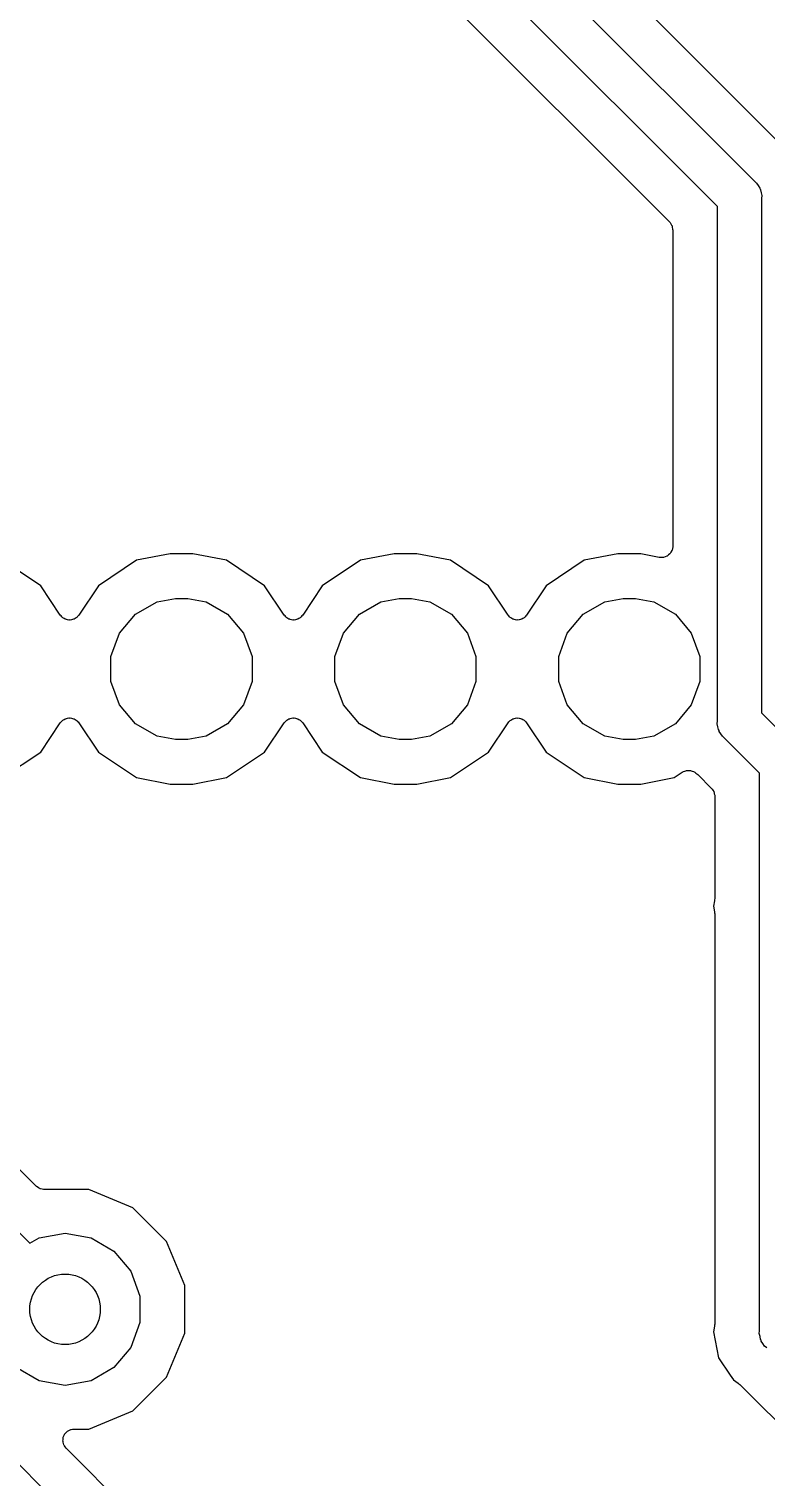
# Model space of a CAD drawing. Extents: x 92.1 to 192.1, y -135.1 to -45.9.
# Drawn here: x 163.17 to 171.53, y -118.74 to -102.31 of the extents above; entities that cross this region are included whole.
import ezdxf

# ---------------------------------------------------------------- set-up
doc = ezdxf.new("R2010")
doc.units = 0
doc.header["$MEASUREMENT"] = 0
doc.layers.add('BLACK', color=7, linetype='CONTINUOUS')

msp = doc.modelspace()

# ---------------------------------------------------------------- linework, layer by layer
at = {"layer": 'BLACK', "linetype": 'CONTINUOUS'}
for p, q in [((171.701, -103.629), (143.289, -75.2172)), ((142.744, -75.3904), (171.396, -104.042)), ((170.977, -104.33), (142.325, -75.6785)), ((142.02, -76.0916), (170.432, -104.504)), ((171.396, -104.042), (171.421, -104.064)), ((171.421, -104.064), (171.438, -104.092)), ((171.438, -104.092), (171.457, -104.12)), ((171.457, -104.12), (171.46, -104.13)), ((171.46, -104.13), (171.465, -104.14)), ((171.465, -104.14), (171.471, -104.173)), ((171.471, -104.173), (171.48, -104.205)), ((171.48, -104.205), (171.477, -104.238)), ((171.477, -104.238), (171.477, -110.072)), ((170.977, -110.165), (170.977, -104.33)), ((170.432, -104.504), (170.435, -104.508)), ((170.435, -104.508), (170.439, -104.512)), ((170.439, -104.512), (170.447, -104.526)), ((170.447, -104.526), (170.457, -104.54)), ((170.457, -104.54), (170.458, -104.545)), ((170.458, -104.545), (170.461, -104.55)), ((170.461, -104.55), (170.464, -104.566)), ((170.464, -104.566), (170.468, -104.582)), ((170.468, -104.582), (170.468, -104.588)), ((170.468, -104.588), (170.469, -104.593)), ((170.469, -104.593), (170.469, -108.185)), ((170.449, -108.249), (170.439, -108.267)), ((170.46, -108.231), (170.449, -108.249)), ((170.461, -108.229), (170.46, -108.23)), ((170.46, -108.23), (170.46, -108.231)), ((170.465, -108.208), (170.461, -108.229)), ((170.469, -108.188), (170.465, -108.208)), ((170.469, -108.185), (170.469, -108.186)), ((170.469, -108.186), (170.469, -108.188)), ((163.3, -108.633), (162.867, -108.343)), ((164.386, -108.343), (163.954, -108.633)), ((164.768, -108.268), (164.386, -108.343)), ((165.026, -108.268), (164.768, -108.268)), ((165.407, -108.343), (165.026, -108.268)), ((165.84, -108.633), (165.407, -108.343)), ((166.926, -108.343), (166.494, -108.633)), ((167.308, -108.268), (166.926, -108.343)), ((167.566, -108.268), (167.308, -108.268)), ((167.947, -108.343), (167.566, -108.268)), ((168.38, -108.633), (167.947, -108.343)), ((169.466, -108.343), (169.034, -108.633)), ((169.848, -108.268), (169.466, -108.343)), ((170.106, -108.268), (169.848, -108.268)), ((170.317, -108.31), (170.106, -108.268)), ((170.318, -108.31), (170.317, -108.31)), ((170.32, -108.31), (170.318, -108.31)), ((170.34, -108.31), (170.32, -108.31)), ((170.361, -108.311), (170.34, -108.31)), ((170.362, -108.31), (170.361, -108.311)), ((170.364, -108.31), (170.362, -108.31)), ((170.383, -108.303), (170.364, -108.31)), ((170.403, -108.296), (170.383, -108.303)), ((170.404, -108.296), (170.403, -108.296)), ((170.405, -108.295), (170.404, -108.296)), ((170.421, -108.282), (170.405, -108.295)), ((170.437, -108.269), (170.421, -108.282)), ((170.438, -108.268), (170.437, -108.269)), ((170.439, -108.267), (170.438, -108.268)), ((163.521, -108.964), (163.3, -108.633)), ((163.954, -108.633), (163.732, -108.964)), ((166.061, -108.964), (165.84, -108.633)), ((166.494, -108.633), (166.272, -108.964)), ((168.601, -108.964), (168.38, -108.633)), ((169.034, -108.633), (168.812, -108.964)), ((164.375, -108.953), (164.619, -108.812)), ((164.619, -108.812), (164.827, -108.776)), ((164.827, -108.776), (164.967, -108.776)), ((164.967, -108.776), (165.175, -108.812)), ((165.175, -108.812), (165.419, -108.953)), ((166.915, -108.953), (167.159, -108.812)), ((167.159, -108.812), (167.367, -108.776)), ((167.367, -108.776), (167.507, -108.776)), ((167.507, -108.776), (167.715, -108.812)), ((167.715, -108.812), (167.959, -108.953)), ((169.455, -108.953), (169.699, -108.812)), ((169.699, -108.812), (169.907, -108.776)), ((169.907, -108.776), (170.047, -108.776)), ((170.047, -108.776), (170.255, -108.812)), ((170.255, -108.812), (170.499, -108.953)), ((163.531, -108.974), (163.521, -108.964)), ((163.539, -108.985), (163.531, -108.974)), ((163.546, -108.99), (163.539, -108.985)), ((163.552, -108.996), (163.546, -108.99)), ((163.564, -109.002), (163.552, -108.996)), ((163.576, -109.01), (163.564, -109.002)), ((163.584, -109.012), (163.576, -109.01)), ((163.591, -109.015), (163.584, -109.012)), ((163.605, -109.017), (163.591, -109.015)), ((163.618, -109.02), (163.605, -109.017)), ((163.627, -109.019), (163.618, -109.02)), ((163.635, -109.02), (163.627, -109.019)), ((163.649, -109.017), (163.635, -109.02)), ((163.662, -109.015), (163.649, -109.017)), ((163.67, -109.012), (163.662, -109.015)), ((163.678, -109.01), (163.67, -109.012)), ((163.689, -109.002), (163.678, -109.01)), ((163.702, -108.996), (163.689, -109.002)), ((163.708, -108.99), (163.702, -108.996)), ((163.715, -108.985), (163.708, -108.99)), ((163.723, -108.974), (163.715, -108.985)), ((163.732, -108.964), (163.723, -108.974)), ((164.193, -109.169), (164.375, -108.953)), ((165.419, -108.953), (165.6, -109.169)), ((166.071, -108.974), (166.061, -108.964)), ((166.079, -108.985), (166.071, -108.974)), ((166.086, -108.99), (166.079, -108.985)), ((166.092, -108.996), (166.086, -108.99)), ((166.104, -109.002), (166.092, -108.996)), ((166.116, -109.01), (166.104, -109.002)), ((166.124, -109.012), (166.116, -109.01)), ((166.131, -109.015), (166.124, -109.012)), ((166.145, -109.017), (166.131, -109.015)), ((166.158, -109.02), (166.145, -109.017)), ((166.167, -109.019), (166.158, -109.02)), ((166.175, -109.02), (166.167, -109.019)), ((166.189, -109.017), (166.175, -109.02)), ((166.202, -109.015), (166.189, -109.017)), ((166.21, -109.012), (166.202, -109.015)), ((166.218, -109.01), (166.21, -109.012)), ((166.229, -109.002), (166.218, -109.01)), ((166.242, -108.996), (166.229, -109.002)), ((166.248, -108.99), (166.242, -108.996)), ((166.255, -108.985), (166.248, -108.99)), ((166.263, -108.974), (166.255, -108.985)), ((166.272, -108.964), (166.263, -108.974)), ((166.733, -109.169), (166.915, -108.953)), ((167.959, -108.953), (168.14, -109.169)), ((168.611, -108.974), (168.601, -108.964)), ((168.619, -108.985), (168.611, -108.974)), ((168.626, -108.99), (168.619, -108.985)), ((168.632, -108.996), (168.626, -108.99)), ((168.644, -109.002), (168.632, -108.996)), ((168.656, -109.01), (168.644, -109.002)), ((168.664, -109.012), (168.656, -109.01)), ((168.671, -109.015), (168.664, -109.012)), ((168.685, -109.017), (168.671, -109.015)), ((168.698, -109.02), (168.685, -109.017)), ((168.707, -109.019), (168.698, -109.02)), ((168.715, -109.02), (168.707, -109.019)), ((168.729, -109.017), (168.715, -109.02)), ((168.742, -109.015), (168.729, -109.017)), ((168.75, -109.012), (168.742, -109.015)), ((168.758, -109.01), (168.75, -109.012)), ((168.769, -109.002), (168.758, -109.01)), ((168.782, -108.996), (168.769, -109.002)), ((168.788, -108.99), (168.782, -108.996)), ((168.795, -108.985), (168.788, -108.99)), ((168.803, -108.974), (168.795, -108.985)), ((168.812, -108.964), (168.803, -108.974)), ((169.273, -109.169), (169.455, -108.953)), ((170.499, -108.953), (170.68, -109.169)), ((164.097, -109.435), (164.193, -109.169)), ((165.6, -109.169), (165.697, -109.435)), ((166.637, -109.435), (166.733, -109.169)), ((168.14, -109.169), (168.237, -109.435)), ((169.177, -109.435), (169.273, -109.169)), ((170.68, -109.169), (170.777, -109.435)), ((164.097, -109.717), (164.097, -109.435)), ((165.697, -109.435), (165.697, -109.717)), ((166.637, -109.717), (166.637, -109.435)), ((168.237, -109.435), (168.237, -109.717)), ((169.177, -109.717), (169.177, -109.435)), ((170.777, -109.435), (170.777, -109.717)), ((164.193, -109.982), (164.097, -109.717)), ((165.697, -109.717), (165.6, -109.982)), ((166.733, -109.982), (166.637, -109.717)), ((168.237, -109.717), (168.14, -109.982)), ((169.273, -109.982), (169.177, -109.717)), ((170.777, -109.717), (170.68, -109.982)), ((164.375, -110.198), (164.193, -109.982)), ((165.6, -109.982), (165.419, -110.198)), ((166.915, -110.198), (166.733, -109.982)), ((168.14, -109.982), (167.959, -110.198)), ((169.455, -110.198), (169.273, -109.982)), ((170.68, -109.982), (170.499, -110.198)), ((163.3, -110.519), (163.521, -110.187)), ((163.521, -110.187), (163.531, -110.177)), ((163.531, -110.177), (163.539, -110.166)), ((163.539, -110.166), (163.546, -110.161)), ((163.546, -110.161), (163.552, -110.155)), ((163.552, -110.155), (163.564, -110.149)), ((163.564, -110.149), (163.576, -110.142)), ((163.576, -110.142), (163.584, -110.14)), ((163.584, -110.14), (163.591, -110.136)), ((163.591, -110.136), (163.605, -110.134)), ((163.605, -110.134), (163.618, -110.131)), ((163.618, -110.131), (163.627, -110.132)), ((163.627, -110.132), (163.635, -110.131)), ((163.635, -110.131), (163.649, -110.134)), ((163.649, -110.134), (163.662, -110.136)), ((163.662, -110.136), (163.67, -110.14)), ((163.67, -110.14), (163.678, -110.142)), ((163.678, -110.142), (163.689, -110.149)), ((163.689, -110.149), (163.702, -110.155)), ((163.702, -110.155), (163.708, -110.161)), ((163.708, -110.161), (163.715, -110.166)), ((163.715, -110.166), (163.723, -110.177)), ((163.723, -110.177), (163.732, -110.187)), ((163.732, -110.187), (163.954, -110.519)), ((164.619, -110.339), (164.375, -110.198)), ((165.419, -110.198), (165.175, -110.339)), ((165.84, -110.519), (166.061, -110.187)), ((166.061, -110.187), (166.071, -110.177)), ((166.071, -110.177), (166.079, -110.166)), ((166.079, -110.166), (166.086, -110.161)), ((166.086, -110.161), (166.092, -110.155)), ((166.092, -110.155), (166.104, -110.149)), ((166.104, -110.149), (166.116, -110.142)), ((166.116, -110.142), (166.124, -110.14)), ((166.124, -110.14), (166.131, -110.136)), ((166.131, -110.136), (166.145, -110.134)), ((166.145, -110.134), (166.158, -110.131)), ((166.158, -110.131), (166.167, -110.132)), ((166.167, -110.132), (166.175, -110.131)), ((166.175, -110.131), (166.189, -110.134)), ((166.189, -110.134), (166.202, -110.136)), ((166.202, -110.136), (166.21, -110.14)), ((166.21, -110.14), (166.218, -110.142)), ((166.218, -110.142), (166.229, -110.149)), ((166.229, -110.149), (166.242, -110.155)), ((166.242, -110.155), (166.248, -110.161)), ((166.248, -110.161), (166.255, -110.166)), ((166.255, -110.166), (166.263, -110.177)), ((166.263, -110.177), (166.272, -110.187)), ((166.272, -110.187), (166.494, -110.519)), ((167.159, -110.339), (166.915, -110.198)), ((167.959, -110.198), (167.715, -110.339)), ((168.38, -110.519), (168.601, -110.187)), ((168.601, -110.187), (168.611, -110.177)), ((168.611, -110.177), (168.619, -110.166)), ((168.619, -110.166), (168.626, -110.161)), ((168.626, -110.161), (168.632, -110.155)), ((168.632, -110.155), (168.644, -110.149)), ((168.644, -110.149), (168.656, -110.142)), ((168.656, -110.142), (168.664, -110.14)), ((168.664, -110.14), (168.671, -110.136)), ((168.671, -110.136), (168.685, -110.134)), ((168.685, -110.134), (168.698, -110.131)), ((168.698, -110.131), (168.707, -110.132)), ((168.707, -110.132), (168.715, -110.131)), ((168.715, -110.131), (168.729, -110.134)), ((168.729, -110.134), (168.742, -110.136)), ((168.742, -110.136), (168.75, -110.14)), ((168.75, -110.14), (168.758, -110.142)), ((168.758, -110.142), (168.769, -110.149)), ((168.769, -110.149), (168.782, -110.155)), ((168.782, -110.155), (168.788, -110.161)), ((168.788, -110.161), (168.795, -110.166)), ((168.795, -110.166), (168.803, -110.177)), ((168.803, -110.177), (168.812, -110.187)), ((168.812, -110.187), (169.034, -110.519)), ((169.699, -110.339), (169.455, -110.198)), ((170.499, -110.198), (170.255, -110.339)), ((170.974, -110.198), (170.977, -110.165)), ((170.982, -110.23), (170.974, -110.198)), ((170.988, -110.262), (170.982, -110.23)), ((171.477, -110.072), (171.873, -110.468)), ((164.827, -110.376), (164.619, -110.339)), ((164.967, -110.376), (164.827, -110.376)), ((165.175, -110.339), (164.967, -110.376)), ((167.367, -110.376), (167.159, -110.339)), ((167.507, -110.376), (167.367, -110.376)), ((167.715, -110.339), (167.507, -110.376)), ((169.907, -110.376), (169.699, -110.339)), ((170.047, -110.376), (169.907, -110.376)), ((170.255, -110.339), (170.047, -110.376)), ((170.994, -110.272), (170.988, -110.262)), ((170.997, -110.283), (170.994, -110.272)), ((171.016, -110.31), (170.997, -110.283)), ((171.032, -110.339), (171.016, -110.31)), ((171.058, -110.36), (171.032, -110.339)), ((171.454, -110.756), (171.058, -110.36)), ((162.867, -110.808), (163.3, -110.519)), ((163.954, -110.519), (164.386, -110.808)), ((165.407, -110.808), (165.84, -110.519)), ((166.494, -110.519), (166.926, -110.808)), ((167.947, -110.808), (168.38, -110.519)), ((169.034, -110.519), (169.466, -110.808)), ((164.386, -110.808), (164.768, -110.884)), ((164.768, -110.884), (165.026, -110.884)), ((165.026, -110.884), (165.407, -110.808)), ((166.926, -110.808), (167.308, -110.884)), ((167.308, -110.884), (167.566, -110.884)), ((167.566, -110.884), (167.947, -110.808)), ((169.466, -110.808), (169.848, -110.884)), ((169.848, -110.884), (170.106, -110.884)), ((170.106, -110.884), (170.487, -110.808)), ((170.487, -110.808), (170.577, -110.748)), ((170.577, -110.748), (170.585, -110.744)), ((170.585, -110.744), (170.592, -110.739)), ((170.592, -110.739), (170.605, -110.735)), ((170.605, -110.735), (170.618, -110.73)), ((170.618, -110.73), (170.626, -110.729)), ((170.626, -110.729), (170.634, -110.727)), ((170.634, -110.727), (170.648, -110.728)), ((170.648, -110.728), (170.662, -110.727)), ((170.662, -110.727), (170.67, -110.729)), ((170.67, -110.729), (170.678, -110.73)), ((170.678, -110.73), (170.691, -110.735)), ((170.691, -110.735), (170.704, -110.739)), ((170.704, -110.739), (170.711, -110.744)), ((170.711, -110.744), (170.718, -110.748)), ((170.718, -110.748), (170.733, -110.757)), ((170.733, -110.757), (170.742, -110.766)), ((170.742, -110.766), (170.752, -110.773)), ((170.752, -110.773), (170.909, -110.93)), ((171.454, -117.083), (171.454, -110.756)), ((163.253, -115.445), (158.859, -111.051)), ((170.909, -110.93), (170.912, -110.934)), ((170.912, -110.934), (170.916, -110.938)), ((170.916, -110.938), (170.925, -110.952)), ((170.925, -110.952), (170.934, -110.966)), ((170.934, -110.966), (170.936, -110.971)), ((170.936, -110.971), (170.938, -110.976)), ((170.938, -110.976), (170.941, -110.992)), ((170.941, -110.992), (170.946, -111.008)), ((170.946, -111.008), (170.945, -111.014)), ((170.945, -111.014), (170.946, -111.019)), ((170.946, -111.019), (170.946, -112.181)), ((158.446, -111.357), (163.178, -116.088)), ((156.511, -112.057), (165.066, -120.611)), ((170.946, -112.181), (170.944, -112.193)), ((170.944, -112.193), (170.944, -112.206)), ((170.944, -112.206), (170.931, -112.268)), ((170.931, -112.268), (170.944, -112.33)), ((170.944, -112.33), (170.944, -112.343)), ((170.944, -112.343), (170.946, -112.355)), ((170.946, -112.355), (170.946, -117.007)), ((163.257, -115.448), (163.253, -115.445)), ((163.261, -115.452), (163.257, -115.448)), ((163.275, -115.461), (163.261, -115.452)), ((163.289, -115.47), (163.275, -115.461)), ((163.294, -115.472), (163.289, -115.47)), ((163.299, -115.474), (163.294, -115.472)), ((163.315, -115.477), (163.299, -115.474)), ((163.332, -115.482), (163.315, -115.477)), ((163.337, -115.481), (163.332, -115.482)), ((163.343, -115.482), (163.337, -115.481)), ((163.846, -115.482), (163.343, -115.482)), ((164.345, -115.689), (163.846, -115.482)), ((164.727, -116.071), (164.345, -115.689)), ((163.281, -116.029), (163.576, -115.977)), ((163.576, -115.977), (163.871, -116.029)), ((163.178, -116.088), (163.281, -116.029)), ((163.871, -116.029), (164.131, -116.179)), ((164.934, -116.57), (164.727, -116.071)), ((164.131, -116.179), (164.323, -116.408)), ((164.323, -116.408), (164.426, -116.69)), ((164.934, -117.11), (164.934, -116.57)), ((164.426, -116.69), (164.426, -116.99)), ((164.426, -116.99), (164.323, -117.272)), ((164.727, -117.609), (164.934, -117.11)), ((170.944, -117.032), (170.931, -117.094)), ((170.931, -117.094), (170.99, -117.39)), ((170.946, -117.007), (170.944, -117.019)), ((170.944, -117.019), (170.944, -117.032)), ((171.451, -117.116), (171.454, -117.083)), ((171.46, -117.148), (171.451, -117.116)), ((164.323, -117.272), (164.131, -117.501)), ((171.465, -117.181), (171.46, -117.148)), ((171.471, -117.19), (171.465, -117.181)), ((171.474, -117.201), (171.471, -117.19)), ((171.493, -117.228), (171.474, -117.201)), ((171.51, -117.257), (171.493, -117.228)), ((171.535, -117.278), (171.51, -117.257)), ((170.99, -117.39), (171.122, -117.588)), ((163.281, -117.651), (163.021, -117.501)), ((164.131, -117.501), (163.871, -117.651)), ((164.345, -117.991), (164.727, -117.609)), ((171.122, -117.588), (171.122, -117.588)), ((171.122, -117.588), (171.158, -117.64)), ((163.576, -117.703), (163.281, -117.651)), ((163.871, -117.651), (163.576, -117.703)), ((171.158, -117.64), (171.21, -117.676)), ((171.21, -117.676), (171.219, -117.684)), ((171.219, -117.684), (171.23, -117.692)), ((171.23, -117.692), (175.512, -121.974)), ((163.846, -118.198), (164.345, -117.991)), ((163.555, -118.292), (163.562, -118.277)), ((163.562, -118.277), (163.568, -118.261)), ((163.568, -118.261), (163.571, -118.257)), ((163.571, -118.257), (163.574, -118.252)), ((163.574, -118.252), (163.585, -118.24)), ((163.585, -118.24), (163.596, -118.228)), ((163.596, -118.228), (163.601, -118.225)), ((163.601, -118.225), (163.605, -118.221)), ((163.605, -118.221), (163.62, -118.214)), ((163.62, -118.214), (163.634, -118.206)), ((163.634, -118.206), (163.64, -118.205)), ((163.64, -118.205), (163.645, -118.202)), ((163.645, -118.202), (163.661, -118.201)), ((163.661, -118.201), (163.678, -118.198)), ((163.678, -118.198), (163.846, -118.198)), ((163.551, -118.336), (163.553, -118.32)), ((163.553, -118.341), (163.551, -118.336)), ((163.553, -118.303), (163.555, -118.298)), ((163.553, -118.32), (163.553, -118.303)), ((163.553, -118.347), (163.553, -118.341)), ((163.558, -118.363), (163.553, -118.347)), ((163.555, -118.298), (163.555, -118.292)), ((163.563, -118.379), (163.558, -118.363)), ((163.566, -118.383), (163.563, -118.379)), ((163.568, -118.388), (163.566, -118.383)), ((163.578, -118.401), (163.568, -118.388)), ((163.588, -118.415), (163.578, -118.401)), ((165.371, -120.198), (163.588, -118.415))]:
    msp.add_line(p, q, dxfattribs=at)
at = {"layer": 'BLACK'}
msp.add_circle((163.576, -116.84), 0.4, dxfattribs=at)

doc.saveas('drawing.dxf')
